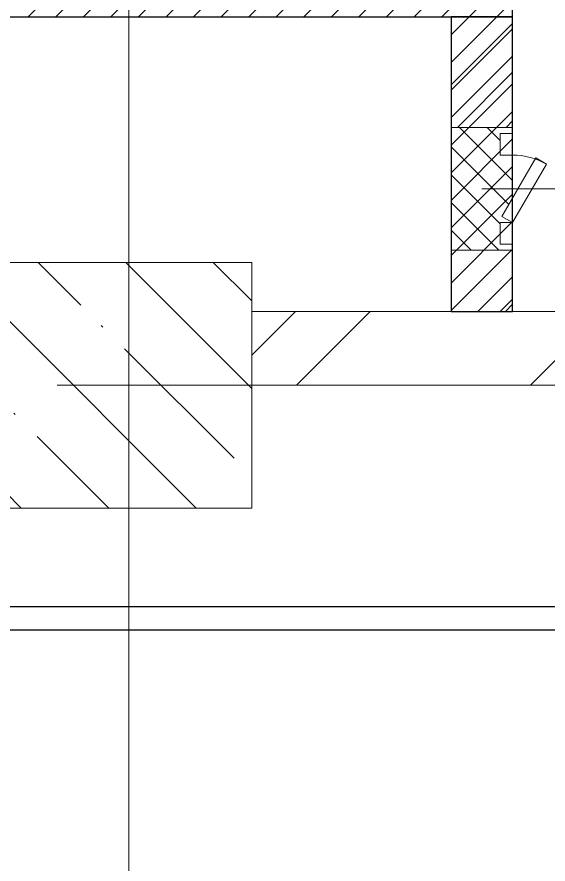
# Model space of a CAD drawing. Header units: millimetres. Extents: x -592259 to 288321, y -552984 to 293768.
# Drawn here: x 55679 to 56545, y -205346 to -203966 of the extents above; entities that cross this region are included whole.
import ezdxf

# ---------------------------------------------------------------- set-up
doc = ezdxf.new("R2010")
doc.units = ezdxf.units.MM
doc.linetypes.add('ADSK_Линия сетки', pattern=[2500, 2000, -250, 0, -250])
for name, color, linetype, lineweight in [('0.3) ПГП 5 вып', 4, 'Continuous', 30), ('4) Штукатурка', 6, 'Continuous', 30), ('4.6) Швы', 6, 'Continuous', 30), ('A-DETL-GENF-OTLN', 250, 'Continuous', 5), ('A-DOOR-____-IDEN', 250, 'Continuous', 9), ('A-DOOR-____-MCUT', 250, 'Continuous', 5), ('A-DOOR-____-OTLN', 250, 'Continuous', 5), ('A-WALL-____-MCUT', 250, 'Continuous', 13), ('A-WALL-____-PATT', 250, 'Continuous', 13), ('S-COLS-____-MCUT', 250, 'Continuous', 25), ('S-COLS-____-OTLN', 250, 'Continuous', 9), ('S-GRID-____-OTLN', 250, 'Continuous', 9)]:
    doc.layers.add(name, color=color, linetype=linetype, lineweight=lineweight)
pattern_1 = [(45, (0, 0), (-22.45064030267288, 22.45064030267288), [])]

# ---------------------------------------------------------------- blocks, each defined once
blk = doc.blocks.new('BSC_Колонна _Прямоугольная - 400x400-V67-АР1_Маркировочный план 3 этажа')
at = {"layer": 'S-COLS-____-OTLN', "lineweight": 5}
h = blk.add_hatch(dxfattribs=at)
h.set_pattern_fill('FP_41', color=256, style=0, pattern_type=2)
h.set_pattern_definition([(135, (-59049.978, -54675.001), (-142.5619194753634, -142.5619194753634), []), (135, (-58907.416, -54675.001), (-142.5619194753634, -142.5619194753634), [252.016, -50.403, 3.353, -47.05])])
h.paths.add_polyline_path([(-199.9999999999372, -199.9999999999437), (200.0000000000672, -199.9999999999437), (200.0000000000585, 200.0000000000563), (-199.9999999999372, 200.0000000000563), (-199.9999999999372, -84.85983549358463)])
at = {"layer": 'S-COLS-____-MCUT', "lineweight": 5}
for p, q in [((199.9999999999998, 200), (-200.0000000000001, 199.9999999999997)), ((-200.0000000000001, 199.9999999999997), (-199.9999999999959, -199.9999999999999)), ((199.9999999999998, -199.9999999999926), (199.9999999999998, 200)), ((-199.9999999999959, -199.9999999999999), (199.9999999999999, -199.9999999999926))]:
    blk.add_line(p, q, dxfattribs=at)
blk = doc.blocks.new('АР_Люк - ЛРС_ВК_200х200_внутренний_RAL 9006-42736552-АР1_Маркировочный план 3 этажа')
at = {"layer": 'A-DOOR-____-OTLN'}
h = blk.add_hatch(dxfattribs=at)
h.set_pattern_fill('FP_54', color=256, style=0, pattern_type=2)
h.set_pattern_definition([(45, (125, 0), (-22.62741699796952, 22.62741699796952), [])])
h.paths.add_polyline_path([(225.0000000000268, -49.99999999994315), (225.0000000000138, 50.00000000003195), (215.0000000000161, 50.00000000003195), (215.0000000000161, 30.00000000006032), (180.0000000000154, 30.00000000006032), (180.0000000000154, 50.00000000003195), (170.0000000000133, 32.67949192436728), (140.0000000000548, 50.00000000003195), (70.00000000001874, 50.00000000003195), (70.00000000001874, 30.00000000006032), (35.0000000000137, 30.00000000006032), (35.0000000000137, 50.00000000003195), (25.00000000001164, 50.00000000003195), (25.00000000001164, -49.99999999994315)])
at = {"layer": 'A-DETL-GENF-OTLN', "lineweight": 5}
for p, q in [((224.9999999999904, 50.00000000000075), (24.99999999999043, 50.00000000000075)), ((24.99999999999043, 50.00000000000075), (24.99999999999043, -49.99999999999926)), ((224.9999999999904, -49.99999999999926), (224.9999999999904, 50.00000000000075)), ((24.99999999999043, -49.99999999999926), (224.9999999999904, -49.99999999999926))]:
    blk.add_line(p, q, dxfattribs=at)
at = {"layer": 'A-DOOR-____-MCUT', "lineweight": 5}
for p, q in [((84.7372055837072, 104.9999999999999), (74.73720558370701, 87.67949192431118)), ((179.9999999999949, 49.99999999999891), (84.7372055837072, 104.9999999999999)), ((74.73720558370701, 87.67949192431118), (169.9999999999948, 32.67949192431021)), ((69.99999999999497, 49.99999999999968), (34.9999999999948, 49.99999999999994)), ((34.9999999999948, 49.99999999999994), (34.99999999999466, 30.00000000000464)), ((69.99999999999483, 30.00000000000438), (69.99999999999497, 49.99999999999968)), ((169.9999999999948, 32.67949192431021), (179.9999999999949, 49.99999999999891)), ((214.9999999999949, 49.99999999999865), (179.9999999999949, 49.99999999999891)), ((179.9999999999949, 49.99999999999891), (179.9999999999948, 30.0000000000036)), ((214.9999999999948, 30.00000000000335), (214.9999999999949, 49.99999999999865)), ((34.99999999999466, 30.00000000000464), (69.99999999999483, 30.00000000000438)), ((179.9999999999948, 30.0000000000036), (214.9999999999948, 30.00000000000335))]:
    blk.add_line(p, q, dxfattribs=at)
blk.add_arc((179.9999999999949, 49.99999999999891), 110, 149.9999999999998, 180, dxfattribs=at)
at = {"layer": 'A-DOOR-____-OTLN'}
blk.add_line((179.9999999999949, 49.99999999999897), (84.73720558370721, 104.9999999999999), dxfattribs=at)

msp = doc.modelspace()

# ---------------------------------------------------------------- hatches: boundary and pattern name
at = {"layer": '0.3) ПГП 5 вып'}
h = msp.add_hatch(dxfattribs=at)
h.set_pattern_fill('ANSI31', color=256, scale=10)
h.set_pattern_definition(pattern_1)
h.paths.add_polyline_path([(51981.85417761187, -203966.3885813526), (56486.77680734477, -203966.3885813526), (56486.77680734477, -203866.3885813527), (51981.85417761187, -203866.3885813527)])
h = msp.add_hatch(dxfattribs=at)
h.set_pattern_fill('ANSI31', color=256, scale=10)
h.set_pattern_definition(pattern_1)
h.paths.add_polyline_path([(56486.77680734477, -203966.3885813526), (56386.77680734477, -203966.3885813526), (56386.77680734477, -204446.3885813526), (56486.77680734477, -204446.3885813526)])
at = {"layer": 'A-WALL-____-PATT', "lineweight": 15, "true_color": 0x000000}
h = msp.add_hatch(dxfattribs=at)
h.set_pattern_fill('FP_9', color=18, style=0, pattern_type=2)
h.set_pattern_definition([(45, (-3188.223656987079, -259241.3891674574), (-224.5064030267289, 224.5064030267289), []), (45, (-3108.848656987079, -259241.3891674574), (0, 449.0128060534577), []), (45, (-3267.598656987079, -259241.3891674574), (0, 449.0128060534577), [])])
h.paths.add_polyline_path([(56386.77680734483, -204446.3885813525), (56486.77680734484, -204446.3885813525), (56486.77680734484, -204346.3885813525), (56386.77680734483, -204346.3885813525), (56386.77680734483, -204356.3844008694)])
h.paths.add_polyline_path([(56386.77680734483, -204146.3885813525), (56486.77680734484, -204146.3885813525), (56486.77680734484, -203866.3885813525), (56386.77680734483, -203866.3885813525), (56386.77680734483, -204044.2405576517)])
h = msp.add_hatch(dxfattribs=at)
h.set_pattern_fill('FP_2', color=18, style=0, pattern_type=2)
h.set_pattern_definition([(45, (-3188.223656987079, -259241.3891674574), (-251.4471713899363, 251.4471713899363), []), (45, (-3188.223656987079, -258860.3891674574), (-251.4471713899363, 251.4471713899363), [])])
h.paths.add_polyline_path([(58110.91225391359, -204566.3885813525), (58476.77634301389, -204566.3885813525), (58476.77634301389, -204446.3885813525), (56061.75442137436, -204446.3885813525), (56061.77634301387, -204566.3874351339), (58109.39677012558, -204566.3885813525)])

# ---------------------------------------------------------------- linework, layer by layer
at = {"layer": '0.3) ПГП 5 вып'}
for points in [[(51981.85417761187, -203966.3885813526), (56486.77680734477, -203966.3885813526), (56486.77680734477, -203866.3885813527), (51981.85417761187, -203866.3885813527)], [(56486.77680734477, -203966.3885813526), (56386.77680734477, -203966.3885813526), (56386.77680734477, -204446.3885813526), (56486.77680734477, -204446.3885813526)]]:
    msp.add_lwpolyline(points, close=True, dxfattribs=at)
at = {"layer": '4) Штукатурка'}
msp.add_line((65776.1424863413, -204927.5226323798), (50060.30553858541, -204927.5226323798), dxfattribs=at)
at = {"layer": '4.6) Швы'}
msp.add_lwpolyline([(55449.73967546821, -204964.7264189253), (56693.54413645566, -204964.7264189253)], dxfattribs=at)
at = {"layer": 'A-DOOR-____-IDEN', "color": 18, "true_color": 0x000000}
msp.add_line((56436.77680734478, -204246.3885813525), (56787.20565616667, -204246.3885813525), dxfattribs=at)
at = {"layer": 'A-WALL-____-MCUT', "color": 18, "lineweight": 15, "true_color": 0x000000}
for p, q in [((56486.77680734477, -204156.3885813525), (56486.77680734477, -203866.3885813526)), ((51981.77634301408, -203966.3885813526), (56386.77680734477, -203966.3885813526)), ((56386.77680734477, -203966.3885813526), (56386.77680734477, -204446.3885813526)), ((56486.77680734477, -204261.3885813526), (56486.77680734477, -204191.3885813525)), ((56486.77680734477, -204446.3885813526), (56486.77680734477, -204336.3885813525)), ((56061.75442137429, -204446.3885813526), (58013.77634301379, -204446.3885813526)), ((56061.75442137429, -204566.3885813526), (58476.7763430138, -204566.3885813526))]:
    msp.add_line(p, q, dxfattribs=at)
at = {"layer": 'S-GRID-____-OTLN', "color": 18, "linetype": 'ADSK_Линия сетки', "true_color": 0x000000}
for p, q in [((55861.77634301375, -220563.7329721978), (55861.77634301381, -199653.1503299176)), ((-6757.774872622411, -204566.3885813528), (70471.9630259719, -204566.388581353))]:
    msp.add_line(p, q, dxfattribs=at)

# ---------------------------------------------------------------- block references
at = {"layer": 'A-DOOR-____-OTLN', "color": 18, "true_color": 0x000000, "rotation": 270}
msp.add_blockref('АР_Люк - ЛРС_ВК_200х200_внутренний_RAL 9006-42736552-АР1_Маркировочный план 3 этажа', (56436.77680734478, -204121.3885813525), dxfattribs=at)
at = {"layer": 'S-COLS-____-OTLN', "color": 18, "lineweight": 5, "true_color": 0x000000}
msp.add_blockref('BSC_Колонна _Прямоугольная - 400x400-V67-АР1_Маркировочный план 3 этажа', (55861.7544213743, -204566.3885813527), dxfattribs=at)

doc.saveas('drawing.dxf')
